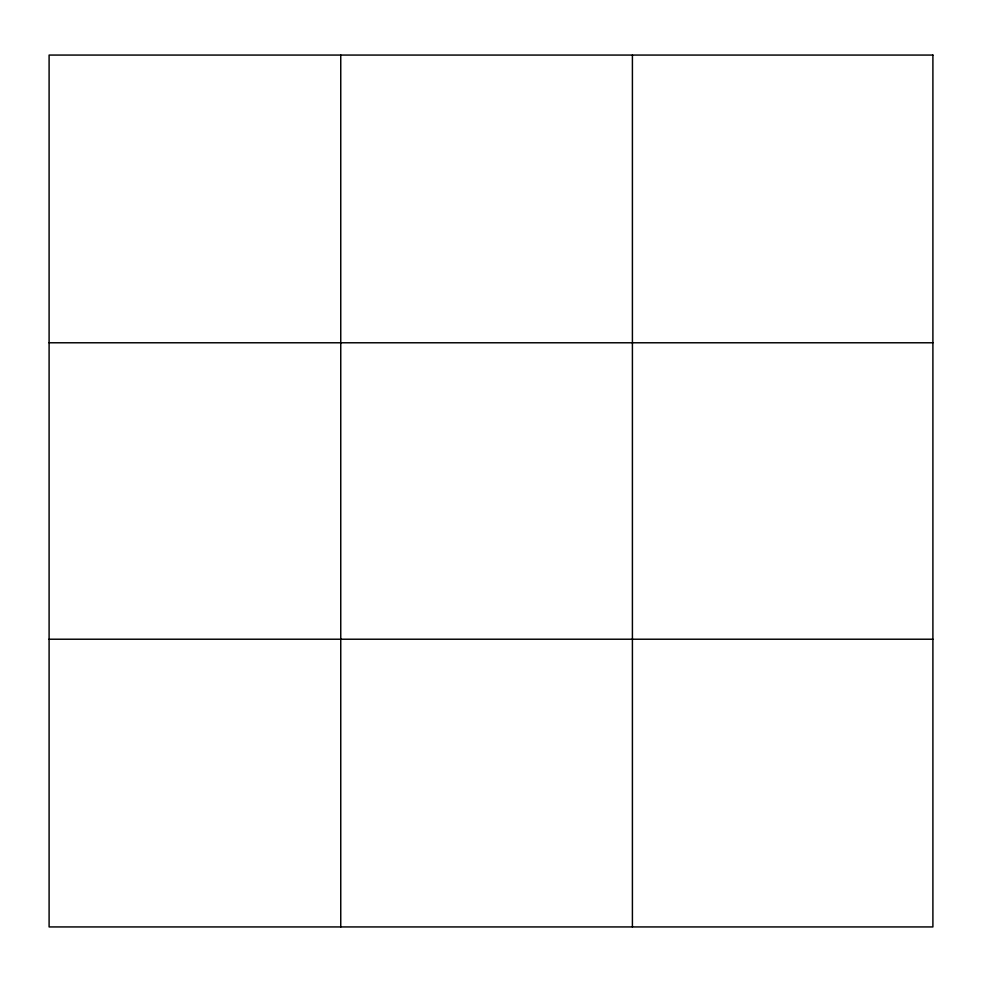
<?xml version="1.0" encoding="UTF-8"?>
<svg xmlns="http://www.w3.org/2000/svg" width="982" height="982" viewBox="0 0 982 982"><rect width="100%" height="100%" fill="white"/><g stroke="black" fill="none" stroke-linecap="round" stroke-linejoin="round"><path stroke-width="1.47" d="M340.754 55.066L340.754 926.934M632.408 55.066L632.408 926.934M49.1 342.779L932.9 342.779M49.1 639.221L932.9 639.221M932.9 55.066L932.9 926.934L49.1 926.934L49.1 55.066L932.9 55.066"/></g></svg>
